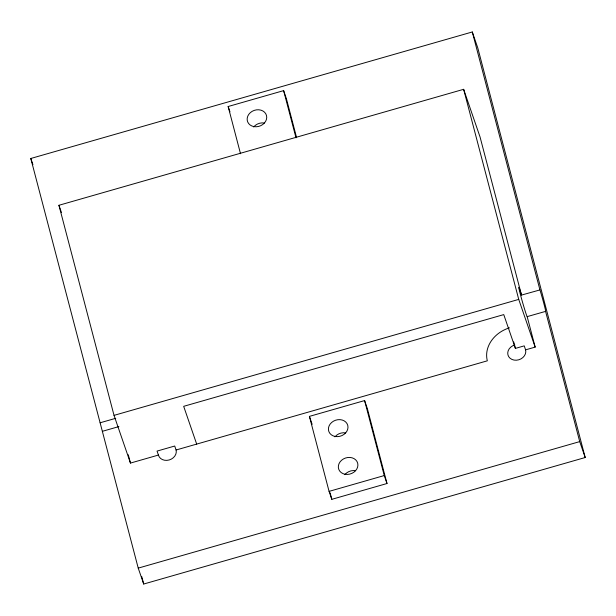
<?xml version="1.0" encoding="UTF-8"?>
<svg xmlns="http://www.w3.org/2000/svg" width="616" height="616" viewBox="0 0 616 616"><rect width="100%" height="100%" fill="white"/><g stroke="black" fill="none" stroke-linecap="round" stroke-linejoin="round"><path stroke-width="0.92" d="M30.8 158.481L472.295 31.97L477.77 47.879L585.2 457.519L143.705 584.03L138.23 568.121L30.8 158.481L32.933 164.672M240.525 153.738L228.143 106.522L283.622 90.629L286.363 98.575L296.558 137.46M509.417 327.843A30.638 25.602 -19 0 0 487.333 360.814L176.084 450.003A9.194 7.685 -19 0 1 169.2 459.967A9.194 7.685 -19 0 1 158.42 455.062L130.461 463.078L114.029 415.369L58.936 205.282L463.64 89.312L480.064 137.022L521.513 295.079L539.955 289.92A15.315 0.531 74 0 1 545.583 311.388L579.725 441.61L585.2 457.519M114.029 415.369L518.734 299.399L535.165 347.108L525.594 349.85A9.194 7.685 -19 0 1 518.718 359.813A9.194 7.685 -19 0 1 507.938 354.908A9.194 7.685 -19 0 1 514.814 344.945M100.115 422.784L115.754 418.303M102.356 431.323L118.911 426.58M521.513 295.079L520.574 292.038A15.315 0.531 74 0 0 520.266 294.001A15.315 0.531 74 0 0 526.849 315.985L527.165 316.624L545.583 311.388M196.681 444.098L183.676 406.329L503.757 314.607L515.399 348.402L524.224 345.869L525.594 349.85M309.409 416.385L364.595 400.577L367.336 408.523L387.002 483.514L331.816 499.33L329.075 491.375L309.409 416.385L312.15 424.339M329.075 491.375L384.261 475.56L387.002 483.514M138.23 568.121L579.725 441.61M228.143 106.522L229.968 111.827M176.084 450.003L174.713 446.03L157.049 451.089L158.42 455.062M58.936 205.282L61.415 212.481M472.295 31.97L539.909 289.805M527.165 316.624L535.165 347.108M463.64 89.312L518.734 299.399M513.69 341.895L515.399 348.402M283.622 90.629L296.003 137.838M364.595 400.577L384.261 475.56M330.114 492.846L331.816 499.33M128.274 454.747L130.461 463.078M141.749 576.576L143.705 584.03M334.95 436.836A9.956 8.324 -19 0 1 345.668 432.902M344.86 474.643A9.956 8.324 -19 0 1 355.586 470.701M253.684 126.973A9.956 8.324 -19 0 1 264.403 123.038M345.16 474.274A9.956 8.324 -19 0 0 357.68 463.186A9.956 8.324 -19 0 0 341.503 460.321A9.956 8.324 -19 0 0 345.16 474.274M335.243 436.475A9.956 8.324 -19 0 0 347.763 425.387A9.956 8.324 -19 0 0 331.585 422.522A9.956 8.324 -19 0 0 335.243 436.475M253.985 126.611A9.956 8.324 -19 0 0 266.505 115.523A9.956 8.324 -19 0 0 250.319 112.659A9.956 8.324 -19 0 0 253.985 126.611"/></g></svg>
